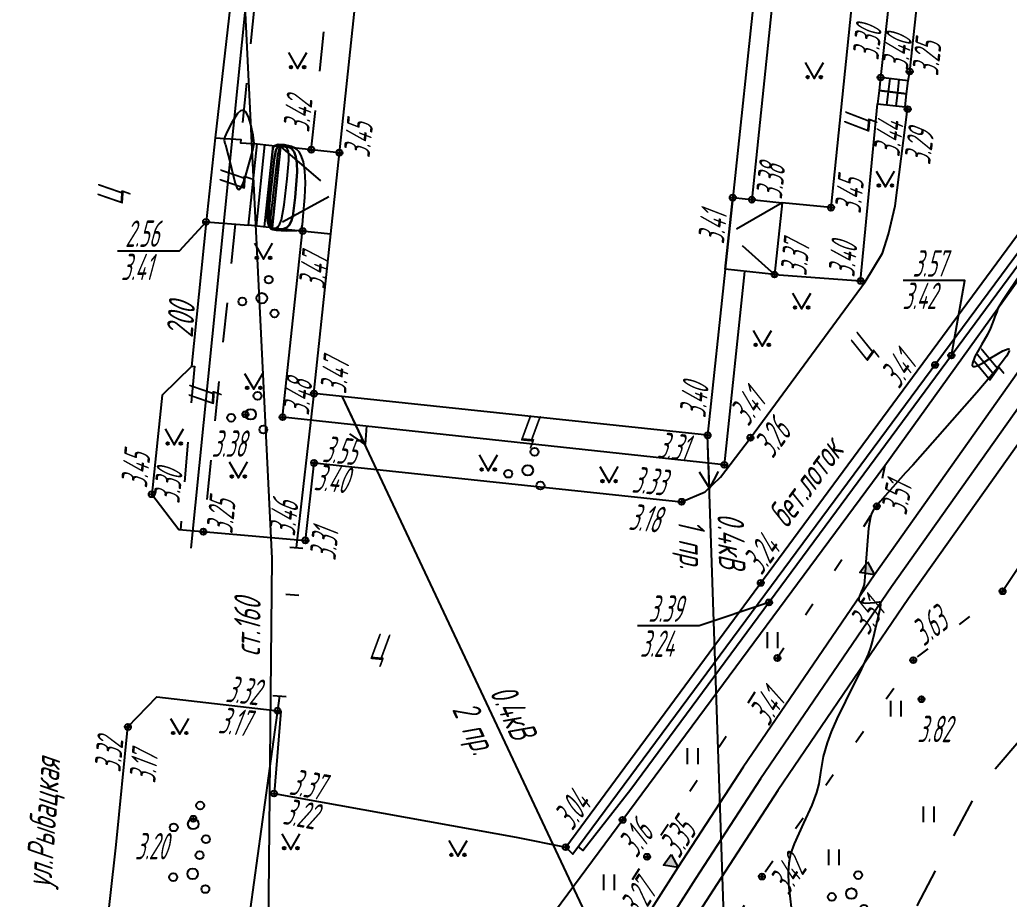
# Model space of a CAD drawing. Extents: x 1233805 to 1234355, y 654698 to 655114.
# Drawn here: x 1233953.33 to 1233990.83, y 654921.99 to 654955.34 of the extents above; entities that cross this region are included whole.
import ezdxf

# ---------------------------------------------------------------- set-up
doc = ezdxf.new("R2010")
doc.units = 0
for name, pattern in [('ИИDash_05_15', [2, 0.5, -1.5]), ('ИИDash_15_15', [3, 1.5, -1.5]), ('ИИDash_20_10', [3, 2, -1])]:
    doc.linetypes.add(name, pattern=pattern)
for name, color, linetype, lineweight in [('ИИ_ВОДОПРОВОДЫ', 80, 'Continuous', 25), ('ИИ_ГОРИЗОНТАЛИ_ОСН', 32, 'Continuous', 25), ('ИИ_ГОРИЗОНТАЛИ_УТОЛЩ', 32, 'Continuous', 30), ('ИИ_ДОРОГИ_АД', 7, 'Continuous', 25), ('ИИ_ДОРОГИ_ЖД', 7, 'Continuous', 25), ('ИИ_КАНАЛИЗАЦИЯ', 34, 'Continuous', 25), ('ИИ_ЛЭП_НН', 250, 'Continuous', 25), ('ИИ_ОГРАДЫ', 7, 'Continuous', 25), ('ИИ_ОТМЕТКИ', 7, 'Continuous', 25), ('ИИ_СООРУЖЕНИЕ', 7, 'Continuous', 25), ('ИИ_СТРОЕНИЕ', 7, 'Continuous', 25), ('ИИ_УГОДЬЯ', 7, 'Continuous', 25)]:
    doc.layers.add(name, color=color, linetype=linetype, lineweight=lineweight)
doc.styles.add('VNIPISIMPLEXCUR', font='simplex.shx', dxfattribs={"width": 0.8, "oblique": 15})
doc.styles.add('ГОСТ 2.304 КУРСИВ', font='cs_gost2304.shx', dxfattribs={"oblique": 15})
doc.linetypes.add('ИИ05155', pattern='A,0,[41,3dservice.shx,S=3,R=0,X=0,Y=0],-12', length=12)
doc.linetypes.add('ИИ054741_6', pattern='A,2,-0.5,[35,3dservice.shx,S=1,R=0,X=0,Y=0],-0.5,2', length=5)
doc.linetypes.add('ИИ251222', pattern='A,2,-2,3,-0.6,["В",VNIPISIMPLEXCUR,S=2,R=0,X=0,Y=-1],-2.8,3,-2,8,-2,8,-2,6', length=41.4)
doc.linetypes.add('ИИ251223', pattern='A,2,-2,3,-0.6,["К",VNIPISIMPLEXCUR,S=2,R=0,X=0,Y=-1],-3,3,-2,8,-2,8,-2,6', length=41.6)

# ---------------------------------------------------------------- blocks, each defined once
blk = doc.blocks.new('ИИ05401')
at = {"color": 0, "linetype": 'Continuous', "lineweight": 25}
for points in [[(-0.4, 1.2), (-0.4, 0)], [(0.4, 1.2), (0.4, 0)]]:
    blk.add_lwpolyline(points, dxfattribs=at)
blk = doc.blocks.new('ИИ05416')
at = {"linetype": 'Continuous', "lineweight": 25}
h = blk.add_hatch(color=0, dxfattribs=at)
edge = h.paths.add_edge_path()
edge.add_arc((-0.5, 0.1), 0.1, 0, 360)
h = blk.add_hatch(color=0, dxfattribs=at)
edge = h.paths.add_edge_path()
edge.add_arc((0.5, 0.1), 0.1, 0, 360)
at = {"color": 0, "linetype": 'Continuous', "lineweight": 25}
blk.add_lwpolyline([(-0.693, 1.2), (0, 0), (0.693, 1.2)], dxfattribs=at)
for centre in [(-0.5, 0.1), (0.5, 0.1)]:
    blk.add_circle(centre, 0.1, dxfattribs=at)
blk = doc.blocks.new('ИИ05394')
at = {"color": 0, "linetype": 'Continuous', "lineweight": 25}
for centre, radius in [((0.52, 1.407), 0.3), ((-1.479, -0.253), 0.3), ((0, 0), 0.4), ((0.958, -1.154), 0.3)]:
    blk.add_circle(centre, radius, dxfattribs=at)
blk = doc.blocks.new('ИИ05128(1)')
at = {"color": 0, "linetype": 'Continuous'}
blk.add_lwpolyline([(-0.75, -0.5), (0.75, -0.5), (0.75, 0.5), (-0.75, 0.5)], close=True, dxfattribs=at)
for points in [[(-0.25, -0.5), (-0.25, 0.5)], [(0.25, -0.5), (0.25, 0.5)]]:
    blk.add_lwpolyline(points, dxfattribs=at)
blk = doc.blocks.new('ИИ051144')
at = {"color": 0, "linetype": 'Continuous', "lineweight": 25, "flags": 128}
for points in [[(4, 0), (0, 0)], [(2.775, 0.707), (4, 0), (2.775, -0.707)]]:
    blk.add_lwpolyline(points, dxfattribs=at)
blk = doc.blocks.new('PICKET')
at = {"color": 0, "linetype": 'Continuous', "lineweight": 25}
for p, q in [((-0.23, 0), (0.23, 0)), ((0, 0.23), (0, -0.23))]:
    blk.add_line(p, q, dxfattribs=at)
blk.add_circle((0, 0), 0.23, dxfattribs=at)
at = {"color": 0, "linetype": 'Continuous', "style": 'VNIPISIMPLEXCUR', "oblique": 15, "width": 0.8}
blk.add_attdef('OTMETKA', (1.25, 0.3), '', height=2, dxfattribs=at)
at = {"color": 8, "linetype": 'Continuous', "style": 'VNIPISIMPLEXCUR', "oblique": 15, "width": 0.8, "flags": 1}
blk.add_attdef('NOMER', (1.25, -2.7), '', height=2, dxfattribs=at)
blk = doc.blocks.new('ИИ05025')
at = {"linetype": 'Continuous', "lineweight": 25}
blk.add_hatch(color=0, dxfattribs=at).paths.add_polyline_path([(0.5, 1), (0, 0), (-0.5, 1)])
at = {"color": 0, "linetype": 'Continuous', "lineweight": 25}
blk.add_lwpolyline([(0.5, 1), (0, 0), (-0.5, 1)], close=True, dxfattribs=at)
at = {"color": 0, "linetype": 'Continuous', "style": 'VNIPISIMPLEXCUR', "oblique": 15, "width": 0.8}
blk.add_attdef('HEIGHT', (1.2, 0), '', height=2, dxfattribs=at)

msp = doc.modelspace()

# ---------------------------------------------------------------- linework, layer by layer
at = {"layer": 'ИИ_ВОДОПРОВОДЫ', "linetype": 'ИИ251222', "flags": 128}
msp.add_lwpolyline([(1233967.944, 655082.797), (1233967.18, 655071.793), (1233964.522, 655012.19), (1233960.74, 654978.868), (1233962.888, 654934.908), (1233961.805, 654824.993), (1233961.762, 654810.371), (1233969.882, 654700.999)], dxfattribs=at)
at = {"layer": 'ИИ_ГОРИЗОНТАЛИ_ОСН', "flags": 128}
for points, elevation in [([(1233961.11, 654950.647), (1233961.126, 654950.591), (1233961.334, 654949.816), (1233961.386, 654949.589), (1233961.494, 654949.144), (1233961.576, 654948.941), (1233961.638, 654948.9), (1233961.705, 654948.946), (1233961.78, 654949.079), (1233961.867, 654949.306), (1233962.172, 654950.389), (1233962.222, 654950.653), (1233962.179, 654950.958), (1233962.09, 654951.372), (1233962.001, 654951.661), (1233961.905, 654951.843), (1233961.855, 654951.892), (1233961.804, 654951.914), (1233961.705, 654951.888), (1233961.59, 654951.782), (1233961.372, 654951.449), (1233961.198, 654951.107), (1233961.104, 654950.898), (1233961.081, 654950.776), (1233961.11, 654950.647)], 3.5), ([(1233963.045, 654947.363), (1233963.426, 654947.342), (1233963.84, 654947.346), (1233963.954, 654947.366), (1233964.009, 654947.429), (1233964.043, 654947.569), (1233964.078, 654947.894), (1233964.137, 654948.601), (1233964.157, 654949.159), (1233964.142, 654949.612), (1233964.09, 654949.955), (1233963.99, 654950.22), (1233963.92, 654950.327), (1233963.837, 654950.415), (1233963.741, 654950.486), (1233963.632, 654950.539), (1233963.365, 654950.599), (1233963.13, 654950.604), (1233962.982, 654950.561), (1233962.949, 654950.525), (1233962.928, 654950.453), (1233962.871, 654949.978), (1233962.871, 654949.977), (1233962.871, 654949.976), (1233962.805, 654949.34), (1233962.739, 654948.596), (1233962.708, 654947.955), (1233962.716, 654947.733), (1233962.742, 654947.576), (1233962.786, 654947.476), (1233962.852, 654947.412), (1233962.929, 654947.382), (1233963.045, 654947.363)], 3.5), ([(1233962.944, 654947.423), (1233963.04, 654947.431), (1233963.119, 654947.487), (1233963.188, 654947.596), (1233963.248, 654947.758), (1233963.358, 654948.325), (1233963.473, 654949.305), (1233963.532, 654950.001), (1233963.532, 654950.199), (1233963.513, 654950.34), (1233963.479, 654950.429), (1233963.428, 654950.495), (1233963.359, 654950.536), (1233963.269, 654950.556), (1233963.21, 654950.551), (1233963.172, 654950.504), (1233963.104, 654950.203), (1233962.924, 654948.662), (1233962.922, 654948.644), (1233962.92, 654948.628), (1233962.874, 654948.19), (1233962.842, 654947.851), (1233962.831, 654947.623), (1233962.842, 654947.495), (1233962.879, 654947.44), (1233962.944, 654947.423)], 4.5), ([(1233962.894, 654947.454), (1233962.952, 654947.964), (1233963.169, 654950), (1233963.17, 654950.011), (1233963.171, 654950.021), (1233963.225, 654950.532), (1233963.221, 654950.535), (1233963.165, 654950.024), (1233962.947, 654947.978), (1233962.909, 654947.615), (1233962.894, 654947.479), (1233962.892, 654947.457), (1233962.892, 654947.455), (1233962.893, 654947.454), (1233962.894, 654947.454)], 5)]:
    msp.add_lwpolyline(points, close=True, dxfattribs=dict(at, elevation=elevation))
at = {"layer": 'ИИ_ГОРИЗОНТАЛИ_ОСН', "elevation": 3.5, "flags": 128}
for points in [[(1233991.33, 654945.788), (1233990.583, 654944.684), (1233990.406, 654944.39), (1233990.405, 654944.387), (1233990.362, 654944.269), (1233990.296, 654944.092), (1233990.257, 654943.98), (1233990.131, 654943.642), (1233990.018, 654943.41), (1233989.788, 654943.012), (1233989.777, 654942.994), (1233989.538, 654942.57), (1233989.439, 654942.316), (1233989.437, 654942.239), (1233989.467, 654942.197), (1233989.529, 654942.19), (1233989.623, 654942.217), (1233989.823, 654942.319), (1233990.164, 654942.527), (1233990.589, 654942.78), (1233990.797, 654942.864), (1233990.842, 654942.851)], [(1233990.846, 654942.8), (1233990.728, 654942.581), (1233990.323, 654942.05), (1233989.612, 654941.203), (1233987.176, 654938.455), (1233986.906, 654938.154), (1233985.941, 654937.068), (1233985.676, 654936.732), (1233985.621, 654936.621), (1233985.579, 654936.488), (1233985.507, 654936.062), (1233985.39, 654934.612), (1233985.372, 654934.349), (1233985.332, 654933.92), (1233985.264, 654933.716), (1233985.242, 654933.672), (1233985.14, 654933.419), (1233985.139, 654933.337), (1233985.17, 654933.28), (1233985.249, 654933.24), (1233985.377, 654933.221), (1233985.759, 654933.249), (1233985.8, 654933.256), (1233985.902, 654933.268), (1233985.946, 654933.247), (1233985.959, 654933.181), (1233985.944, 654933.047), (1233985.665, 654931.854), (1233985.58, 654931.543), (1233985.491, 654931.29), (1233985.173, 654930.593), (1233984.959, 654930.168), (1233984.304, 654928.831), (1233984.089, 654928.338), (1233983.934, 654927.927), (1233983.788, 654927.405), (1233983.687, 654926.801), (1233983.618, 654926.367), (1233983.536, 654926.036), (1233983.357, 654925.562), (1233983.037, 654924.876), (1233982.678, 654924.091), (1233982.551, 654923.712), (1233982.478, 654923.353), (1233982.453, 654922.99), (1233982.473, 654922.569), (1233982.537, 654922.01), (1233982.612, 654921.344)]]:
    msp.add_lwpolyline(points, dxfattribs=at)
at = {"layer": 'ИИ_ГОРИЗОНТАЛИ_УТОЛЩ', "elevation": 4, "flags": 128}
msp.add_lwpolyline([(1233962.995, 654947.393), (1233963.174, 654947.387), (1233963.325, 654947.412), (1233963.449, 654947.467), (1233963.544, 654947.552), (1233963.622, 654947.69), (1233963.682, 654947.89), (1233963.775, 654948.6), (1233963.845, 654949.574), (1233963.837, 654949.903), (1233963.801, 654950.147), (1233963.734, 654950.325), (1233963.632, 654950.455), (1233963.495, 654950.538), (1233963.317, 654950.578), (1233963.206, 654950.58), (1233963.136, 654950.554), (1233963.084, 654950.492), (1233963.043, 654950.382), (1233962.979, 654950.035), (1233962.897, 654949.32), (1233962.896, 654949.311), (1233962.895, 654949.302), (1233962.839, 654948.765), (1233962.791, 654948.223), (1233962.77, 654947.789), (1233962.792, 654947.536), (1233962.821, 654947.469), (1233962.866, 654947.426), (1233962.995, 654947.393)], close=True, dxfattribs=at)
at = {"layer": 'ИИ_ДОРОГИ_АД', "linetype": 'ИИDash_15_15', "flags": 128}
for points in [[(1233963.979, 654979.609), (1233963.032, 654970.847), (1233963.755, 654969.376), (1233962.306, 654956.696), (1233961.708, 654950.793)], [(1233964.381, 654950.412), (1233967.405, 654978.554), (1233984.019, 654976.799), (1233983.853, 654975.208)], [(1233961.496, 654947.589), (1233960.295, 654935.928)], [(1233959.843, 654942.19), (1233959.953, 654942.198), (1233959.419, 654936)], [(1233987.213, 654916.139), (1233987.843, 654917.653), (1233986.851, 654920.797), (1233989.717, 654926.251), (1233993.304, 654930.438), (1233992.92, 654931.75), (1233990.583, 654933.67), (1233993.679, 654938.34)]]:
    msp.add_lwpolyline(points, dxfattribs=at)
at = {"layer": 'ИИ_ДОРОГИ_АД', "flags": 128}
for points in [[(1233987.002, 654953.027), (1233987.062, 654953.378), (1233987.542, 654957.842), (1233986.481, 654957.949), (1233988.207, 654974.739), (1233984.782, 654975.11)], [(1233983.572, 654972.501), (1233981.08, 654948.518)], [(1233984.495, 654972.403), (1233986.596, 654972.193), (1233985.365, 654960.789), (1233984.079, 654948.215), (1233982.227, 654948.396)], [(1233961.885, 654960.946), (1233960.744, 654950.858), (1233960.396, 654947.677), (1233959.843, 654942.19), (1233958.726, 654941.104), (1233958.336, 654937.349), (1233959.363, 654936.005), (1233960.402, 654935.919), (1233964.16, 654935.6), (1233964.49, 654938.533), (1233978.416, 654937.065), (1233979.317, 654937.434), (1233979.888, 654937.997), (1233981.026, 654939.492), (1233985.371, 654945.404), (1233986.028, 654946.495), (1233986.263, 654947.212), (1233986.511, 654948.288), (1233986.985, 654951.95), (1233986.885, 654952.034)], [(1233986.481, 654957.949), (1233985.959, 654953.149)], [(1233974.503, 654923.976), (1233974.675, 654923.839), (1233976.498, 654926.161), (1233995.626, 654952.066), (1233998.962, 654956.613), (1233998.822, 654956.878)], [(1233981.939, 654945.679), (1233985.201, 654945.436), (1233985.842, 654952.156)], [(1233960.744, 654950.858), (1233961.708, 654950.793), (1233961.698, 654950.676), (1233962.333, 654950.629)], [(1233960.396, 654947.677), (1233962.006, 654947.548)], [(1233980.798, 654945.799), (1233980.036, 654938.463), (1233963.292, 654940.271), (1233964.05, 654947.331)], [(1233956.3, 654917.947), (1233956.988, 654924.056), (1233957.432, 654928.526), (1233958.525, 654929.664), (1233963.23, 654929.126), (1233962.97, 654926.001), (1233972.15, 654924.348), (1233974.026, 654923.965)]]:
    msp.add_lwpolyline(points, dxfattribs=at)
at = {"layer": 'ИИ_ДОРОГИ_ЖД', "linetype": 'ИИ05155', "flags": 128}
msp.add_lwpolyline([(1234056.942, 655090.19), (1234056.854, 655089.205), (1234056.406, 655084.105), (1234055.956, 655079.572), (1234055.646, 655076.911), (1234055.304, 655074.333), (1234054.619, 655069.165), (1234053.863, 655064.2), (1234053.353, 655061.306), (1234052.529, 655056.897), (1234051.379, 655051.371), (1234050.325, 655046.877), (1234049.422, 655043.305), (1234048.454, 655039.697), (1234047.58, 655036.731), (1234046.039, 655031.861), (1234044.796, 655028.233), (1234043.622, 655025.049), (1234042.179, 655021.319), (1234039.198, 655014.351), (1234037.586, 655010.854), (1234035.853, 655007.29), (1234032.571, 655001.061), (1234029.694, 654995.996), (1234027.122, 654991.839), (1234025.105, 654988.674), (1234022.618, 654984.96), (1234017.595, 654977.758), (1234013.646, 654972.177), (1234008.65, 654965.136), (1234002.28, 654956.181), (1233998.731, 654951.199), (1233994.13, 654944.785), (1233986.376, 654933.838), (1233981.412, 654926.555), (1233978.949, 654922.759), (1233977.301, 654920.189), (1233975.515, 654917.285), (1233974.523, 654915.607), (1233972.599, 654912.296), (1233970.752, 654908.871), (1233969.264, 654906.111), (1233967.73, 654903.067), (1233965.856, 654899.173), (1233963.956, 654895.031), (1233962.058, 654890.564), (1233960.863, 654887.626), (1233960.088, 654885.632), (1233958.345, 654881.005), (1233956.808, 654876.534), (1233955.05, 654871.038), (1233952.603, 654862.181), (1233951.265, 654856.525), (1233950.235, 654851.466), (1233949.674, 654848.496), (1233949.074, 654844.738), (1233947.854, 654835.927), (1233947.007, 654828.506), (1233946.739, 654826.086), (1233946.179, 654820.687), (1233945.641, 654815.488), (1233945.346, 654812.686), (1233945.028, 654809.268), (1233944.413, 654802.921), (1233943.534, 654793.639), (1233940.158, 654750.714), (1233939.536, 654741.634), (1233937.407, 654709.458), (1233936.859, 654700.443)], dxfattribs=at)
at = {"layer": 'ИИ_ДОРОГИ_ЖД'}
for points in [[(1233993.482, 654945.247), (1233985.724, 654934.292), (1233980.75, 654926.995), (1233978.281, 654923.19), (1233976.627, 654920.611), (1233974.834, 654917.695), (1233973.837, 654916.009), (1233971.906, 654912.684), (1233970.052, 654909.249), (1233968.559, 654906.478), (1233967.017, 654903.418), (1233965.137, 654899.511), (1233963.228, 654895.352), (1233961.324, 654890.869), (1233960.125, 654887.92), (1233959.346, 654885.916)], [(1233994.769, 654944.33), (1233987.021, 654933.39), (1233982.065, 654926.12), (1233979.608, 654922.334), (1233977.965, 654919.771), (1233976.187, 654916.879), (1233975.2, 654915.21), (1233973.284, 654911.912), (1233971.443, 654908.499), (1233969.96, 654905.748), (1233968.435, 654902.72), (1233966.567, 654898.839), (1233964.674, 654894.713), (1233962.783, 654890.263), (1233961.593, 654887.336)]]:
    msp.add_lwpolyline(points, dxfattribs=at)
at = {"layer": 'ИИ_КАНАЛИЗАЦИЯ', "linetype": 'ИИ251223', "flags": 128}
msp.add_lwpolyline([(1233959.831, 654935.307), (1233963.849, 654975.195), (1233964.502, 654990.159), (1233959.462, 654992.879), (1233960.552, 655002.541), (1233963.498, 655046.82), (1233964.614, 655061.611), (1233965.913, 655082.867)], dxfattribs=at)
at = {"layer": 'ИИ_ЛЭП_НН', "flags": 128}
for points in [[(1233980.42, 654909.456), (1233965.57, 654941.047)], [(1233980.42, 654909.456), (1233979.402, 654939.582)]]:
    msp.add_lwpolyline(points, dxfattribs=at)
at = {"layer": 'ИИ_ОГРАДЫ', "linetype": 'ИИ054741_6'}
for points in [[(1233963.179, 654929.7), (1233961.227, 654915.542), (1233968.211, 654914.227), (1233986.119, 654938.432), (1234000.548, 654958.523), (1234003.347, 654977.507), (1233968.766, 654981.234), (1233968.318, 654977.366)], [(1233964.483, 654941.162), (1233963.813, 654935.323)]]:
    msp.add_lwpolyline(points, dxfattribs=at)
at = {"layer": 'ИИ_ОГРАДЫ', "flags": 128}
for points in [[(1233963.563, 654935.341), (1233964.062, 654935.305)], [(1233963.416, 654933.558), (1233963.915, 654933.522)], [(1233962.93, 654929.718), (1233963.428, 654929.681)]]:
    msp.add_lwpolyline(points, dxfattribs=at)
at = {"layer": 'ИИ_ОТМЕТКИ'}
for points, elevation in [([(1233960.396, 654947.679), (1233959.38, 654946.565), (1233957.04, 654946.565)], 3.408), ([(1233988.642, 654942.608), (1233989.157, 654945.457), (1233986.818, 654945.457)], 3.424), ([(1233981.729, 654933.248), (1233979.079, 654932.357), (1233976.74, 654932.357)], 3.237)]:
    msp.add_lwpolyline(points, dxfattribs=dict(at, elevation=elevation))
at = {"layer": 'ИИ_СООРУЖЕНИЕ', "flags": 128}
msp.add_lwpolyline([(1233974.026, 654923.965), (1233994.31, 654951.463), (1233994.649, 654951.202), (1233974.298, 654923.699)], close=True, dxfattribs=at)
at = {"layer": 'ИИ_СТРОЕНИЕ'}
for points in [[(1233964.483, 654941.162), (1233965.124, 654947.217), (1233965.45, 654950.298), (1233968.318, 654977.366), (1233983.237, 654975.786), (1233983.183, 654975.279), (1233982.896, 654972.572), (1233980.356, 654948.594), (1233980.069, 654945.877), (1233979.402, 654939.582)], [(1233963.22, 654950.535), (1233962.893, 654947.454), (1233962.006, 654947.548), (1233962.333, 654950.629)], [(1233963.22, 654950.535), (1233962.893, 654947.454), (1233965.124, 654947.217), (1233965.45, 654950.298)], [(1233982.227, 654948.396), (1233981.939, 654945.679), (1233980.069, 654945.877), (1233980.356, 654948.594)]]:
    msp.add_lwpolyline(points, close=True, dxfattribs=at)
at = {"layer": 'ИИ_СТРОЕНИЕ', "flags": 128}
for points in [[(1233962.3, 654947.517), (1233962.626, 654950.598)], [(1233962.923, 654950.566), (1233962.597, 654947.485)]]:
    msp.add_lwpolyline(points, dxfattribs=at)
at = {"layer": 'ИИ_СТРОЕНИЕ', "linetype": 'ИИDash_20_10', "flags": 128}
for points in [[(1233963.22, 654950.535), (1233965.287, 654948.758), (1233962.893, 654947.454)], [(1233982.227, 654948.396), (1233980.213, 654947.236), (1233981.939, 654945.679)]]:
    msp.add_lwpolyline(points, dxfattribs=at)
at = {"layer": 'ИИ_УГОДЬЯ', "linetype": 'ИИDash_05_15', "flags": 128}
for points in [[(1233986.119, 654938.432), (1233985.817, 654936.89), (1233970.795, 654913.965), (1233969.093, 654911.347)], [(1233949.599, 654829.448), (1233950.476, 654837.905), (1233951.87, 654849.177), (1233953.36, 654857.671), (1233954.392, 654860.788), (1233955.552, 654865.094), (1233956.694, 654869.607), (1233958.666, 654875.374), (1233961.78, 654884.222), (1233964.138, 654890.145), (1233968.556, 654899.629), (1233972.035, 654906.497), (1233976.277, 654914.391), (1233981.463, 654922.849), (1233987.197, 654931.057), (1233990.583, 654933.67)]]:
    msp.add_lwpolyline(points, dxfattribs=at)

# ---------------------------------------------------------------- block references
at = {"layer": 'ИИ_ДОРОГИ_ЖД'}
ref = msp.add_blockref('ИИ05025', (1233985.724, 654934.292, 3.51), dxfattribs=dict(at, xscale=0.4999999999999996, yscale=0.4999999999999996, zscale=0.4999999999999996, rotation=53.9212904396066))
ref.add_attrib('OTMETKA', '3.51', (1233985.494, 654931.969, 3.51), dxfattribs={"layer": '0', "linetype": 'Continuous', "height": 1, "rotation": 54.6926, "style": 'ГОСТ 2.304 КУРСИВ', "oblique": 15, "width": 0.65})
ref = msp.add_blockref('ИИ05025', (1233978.282, 654923.19, 3.346), dxfattribs=dict(at, xscale=0.4999999999999996, yscale=0.4999999999999996, zscale=0.4999999999999996, rotation=53.9212904396066))
ref.add_attrib('OTMETKA', '3.35', (1233978.327, 654923.505, 3.346), dxfattribs={"layer": '0', "linetype": 'Continuous', "height": 1, "rotation": 57.0235, "style": 'ГОСТ 2.304 КУРСИВ', "oblique": 15, "width": 0.65})
at = {"layer": 'ИИ_ЛЭП_НН', "xscale": 0.4999999999999997, "yscale": 0.4999999999999997, "zscale": 0.4999999999999997}
for p, rotation in [((1233965.57, 654941.047), 295.1768019763627), ((1233979.402, 654939.582), 271.9355503906151)]:
    msp.add_blockref('ИИ051144', p, dxfattribs=dict(at, rotation=rotation))
at = {"layer": 'ИИ_ОТМЕТКИ'}
ref = msp.add_blockref('PICKET', (1233985.959, 654953.149, 3.298), dxfattribs=dict(at, xscale=0.5, yscale=0.5, zscale=0.5))
ref.add_attrib('OTMETKA', '3.30', (1233985.878, 654953.787, 3.298), dxfattribs={"layer": '0', "color": 0, "linetype": 'Continuous', "height": 1, "rotation": 83.7862, "style": 'ГОСТ 2.304 КУРСИВ', "oblique": 15, "width": 0.65})
ref = msp.add_blockref('PICKET', (1233987.062, 654953.378, 3.254), dxfattribs=dict(at, xscale=0.5, yscale=0.5, zscale=0.5))
ref.add_attrib('OTMETKA', '3.25', (1233988.138, 654953.188, 3.254), dxfattribs={"layer": '0', "color": 0, "linetype": 'Continuous', "height": 1, "rotation": 83.8635, "style": 'ГОСТ 2.304 КУРСИВ', "oblique": 15, "width": 0.65})
ref = msp.add_blockref('PICKET', (1233964.381, 654950.412, 3.422), dxfattribs=dict(at, xscale=0.5, yscale=0.5, zscale=0.5))
ref.add_attrib('OTMETKA', '3.42', (1233964.299, 654951.049, 3.422), dxfattribs={"layer": '0', "color": 0, "linetype": 'Continuous', "height": 1, "rotation": 83.8672, "style": 'ГОСТ 2.304 КУРСИВ', "oblique": 15, "width": 0.65})
ref = msp.add_blockref('PICKET', (1233986.985, 654951.95, 3.293), dxfattribs=dict(at, xscale=0.5, yscale=0.5, zscale=0.5))
ref.add_attrib('OTMETKA', '3.29', (1233987.835, 654949.82, 3.293), dxfattribs={"layer": '0', "color": 0, "linetype": 'Continuous', "height": 1, "rotation": 82.6184, "style": 'ГОСТ 2.304 КУРСИВ', "oblique": 15, "width": 0.65})
ref = msp.add_blockref('PICKET', (1233965.45, 654950.298, 3.449), dxfattribs=dict(at, xscale=0.5, yscale=0.5, zscale=0.5))
ref.add_attrib('OTMETKA', '3.45', (1233966.59, 654950.087, 3.449), dxfattribs={"layer": '0', "color": 0, "linetype": 'Continuous', "height": 1, "rotation": 83.9532, "style": 'ГОСТ 2.304 КУРСИВ', "oblique": 15, "width": 0.65})
ref = msp.add_blockref('PICKET', (1233981.08, 654948.518, 3.379), dxfattribs=dict(at, xscale=0.5, yscale=0.5, zscale=0.5))
ref.add_attrib('OTMETKA', '3.38', (1233982.218, 654948.51, 3.379), dxfattribs={"layer": '0', "color": 0, "linetype": 'Continuous', "height": 1, "rotation": 84.0686, "style": 'ГОСТ 2.304 КУРСИВ', "oblique": 15, "width": 0.65})
ref = msp.add_blockref('PICKET', (1233984.079, 654948.215, 3.448), dxfattribs=dict(at, xscale=0.5, yscale=0.5, zscale=0.5))
ref.add_attrib('OTMETKA', '3.45', (1233985.205, 654947.971, 3.448), dxfattribs={"layer": '0', "color": 0, "linetype": 'Continuous', "height": 1, "rotation": 84.1606, "style": 'ГОСТ 2.304 КУРСИВ', "oblique": 15, "width": 0.65})
ref = msp.add_blockref('PICKET', (1233980.356, 654948.594, 3.405), dxfattribs=dict(at, xscale=0.5, yscale=0.5, zscale=0.5))
ref.add_attrib('OTMETKA', '3.41', (1233980.022, 654946.816, 3.405), dxfattribs={"layer": '0', "color": 0, "linetype": 'Continuous', "height": 1, "rotation": 83.9532, "style": 'ГОСТ 2.304 КУРСИВ', "oblique": 15, "width": 0.65})
ref = msp.add_blockref('PICKET', (1233960.396, 654947.677, 3.408), dxfattribs=dict(at, xscale=0.5, yscale=0.5, zscale=0.5))
ref.add_attrib('OTMETKA', '3.41', (1233957.165, 654945.463, 3.408), dxfattribs={"layer": '0', "color": 0, "linetype": 'Continuous', "height": 1, "style": 'ГОСТ 2.304 КУРСИВ', "oblique": 15, "width": 0.65})
ref = msp.add_blockref('PICKET', (1233964.05, 654947.331, 3.473), dxfattribs=dict(at, xscale=0.5, yscale=0.5, zscale=0.5))
ref.add_attrib('OTMETKA', '3.47', (1233964.887, 654945.101, 3.473), dxfattribs={"layer": '0', "color": 0, "linetype": 'Continuous', "height": 1, "rotation": 83.8672, "style": 'ГОСТ 2.304 КУРСИВ', "oblique": 15, "width": 0.65})
ref = msp.add_blockref('PICKET', (1233981.939, 654945.679, 3.373), dxfattribs=dict(at, xscale=0.5, yscale=0.5, zscale=0.5))
ref.add_attrib('OTMETKA', '3.37', (1233983.147, 654945.611, 3.373), dxfattribs={"layer": '0', "color": 0, "linetype": 'Continuous', "height": 1, "rotation": 83.9532, "style": 'ГОСТ 2.304 КУРСИВ', "oblique": 15, "width": 0.65})
ref = msp.add_blockref('PICKET', (1233985.201, 654945.436, 3.4), dxfattribs=dict(at, xscale=0.5, yscale=0.5, zscale=0.5))
ref.add_attrib('OTMETKA', '3.40', (1233984.966, 654945.56, 3.4), dxfattribs={"layer": '0', "color": 0, "linetype": 'Continuous', "height": 1, "rotation": 84.5497, "style": 'ГОСТ 2.304 КУРСИВ', "oblique": 15, "width": 0.65})
ref = msp.add_blockref('PICKET', (1233988.642, 654942.608, 3.424), dxfattribs=dict(at, xscale=0.5, yscale=0.5, zscale=0.5))
ref.add_attrib('OTMETKA', '3.42', (1233986.787, 654944.369, 3.424), dxfattribs={"layer": '0', "color": 0, "linetype": 'Continuous', "height": 1, "style": 'ГОСТ 2.304 КУРСИВ', "oblique": 15, "width": 0.65})
ref = msp.add_blockref('PICKET', (1233964.483, 654941.162, 3.472), dxfattribs=dict(at, xscale=0.5, yscale=0.5, zscale=0.5))
ref.add_attrib('OTMETKA', '3.47', (1233965.701, 654941.13, 3.472), dxfattribs={"layer": '0', "color": 0, "linetype": 'Continuous', "height": 1, "rotation": 83.9532, "style": 'ГОСТ 2.304 КУРСИВ', "oblique": 15, "width": 0.65})
ref = msp.add_blockref('PICKET', (1233988.025, 654942.25, 3.411), dxfattribs=dict(at, xscale=0.5, yscale=0.5, zscale=0.5))
ref.add_attrib('OTMETKA', '3.41', (1233986.656, 654941.309, 3.411), dxfattribs={"layer": '0', "color": 0, "linetype": 'Continuous', "height": 1, "rotation": 53.5852, "style": 'ГОСТ 2.304 КУРСИВ', "oblique": 15, "width": 0.65})
ref = msp.add_blockref('PICKET', (1233963.292, 654940.271, 3.484), dxfattribs=dict(at, xscale=0.5, yscale=0.5, zscale=0.5))
ref.add_attrib('OTMETKA', '3.48', (1233964.289, 654940.317, 3.484), dxfattribs={"layer": '0', "color": 0, "linetype": 'Continuous', "height": 1, "rotation": 83.8672, "style": 'ГОСТ 2.304 КУРСИВ', "oblique": 15, "width": 0.65})
ref = msp.add_blockref('PICKET', (1233979.402, 654939.582, 3.395), dxfattribs=dict(at, xscale=0.5, yscale=0.5, zscale=0.5))
ref.add_attrib('OTMETKA', '3.40', (1233979.319, 654940.219, 3.395), dxfattribs={"layer": '0', "color": 0, "linetype": 'Continuous', "height": 1, "rotation": 83.9532, "style": 'ГОСТ 2.304 КУРСИВ', "oblique": 15, "width": 0.65})
ref = msp.add_blockref('PICKET', (1233961.886, 654940.376, 3.378), dxfattribs=dict(at, xscale=0.5, yscale=0.5, zscale=0.5))
ref.add_attrib('OTMETKA', '3.38', (1233960.602, 654938.766, 3.378), dxfattribs={"layer": '0', "color": 0, "linetype": 'Continuous', "height": 1, "style": 'ГОСТ 2.304 КУРСИВ', "oblique": 15, "width": 0.65})
ref = msp.add_blockref('PICKET', (1233981.026, 654939.492, 3.263), dxfattribs=dict(at, xscale=0.5, yscale=0.5, zscale=0.5))
ref.add_attrib('OTMETKA', '3.26', (1233981.871, 654938.671, 3.263), dxfattribs={"layer": '0', "color": 0, "linetype": 'Continuous', "height": 1, "rotation": 53.6902, "style": 'ГОСТ 2.304 КУРСИВ', "oblique": 15, "width": 0.65})
ref = msp.add_blockref('PICKET', (1233980.036, 654938.463, 3.308), dxfattribs=dict(at, xscale=0.5, yscale=0.5, zscale=0.5))
ref.add_attrib('OTMETKA', '3.31', (1233977.46, 654938.725, 3.308), dxfattribs={"layer": '0', "color": 0, "linetype": 'Continuous', "height": 1, "rotation": 353.838, "style": 'ГОСТ 2.304 КУРСИВ', "oblique": 15, "width": 0.65})
ref = msp.add_blockref('PICKET', (1233964.49, 654938.533, 3.399), dxfattribs=dict(at, xscale=0.5, yscale=0.5, zscale=0.5))
ref.add_attrib('OTMETKA', '3.40', (1233964.46, 654937.51, 3.399), dxfattribs={"layer": '0', "color": 0, "linetype": 'Continuous', "height": 1, "rotation": 353.981, "style": 'ГОСТ 2.304 КУРСИВ', "oblique": 15, "width": 0.65})
ref = msp.add_blockref('PICKET', (1233958.336, 654937.349, 3.295), dxfattribs=dict(at, xscale=0.5, yscale=0.5, zscale=0.5))
ref.add_attrib('OTMETKA', '3.30', (1233959.382, 654936.974, 3.295), dxfattribs={"layer": '0', "color": 0, "linetype": 'Continuous', "height": 1, "rotation": 84.0763, "style": 'ГОСТ 2.304 КУРСИВ', "oblique": 15, "width": 0.65})
ref = msp.add_blockref('PICKET', (1233985.817, 654936.89, 3.508), dxfattribs=dict(at, xscale=0.5, yscale=0.5, zscale=0.5))
ref.add_attrib('OTMETKA', '3.51', (1233986.937, 654936.522, 3.508), dxfattribs={"layer": '0', "color": 0, "linetype": 'Continuous', "height": 1, "rotation": 78.9328, "style": 'ГОСТ 2.304 КУРСИВ', "oblique": 15, "width": 0.65})
ref = msp.add_blockref('PICKET', (1233960.295, 654935.928, 3.252), dxfattribs=dict(at, xscale=0.5, yscale=0.5, zscale=0.5))
ref.add_attrib('OTMETKA', '3.25', (1233961.39, 654935.827, 3.252), dxfattribs={"layer": '0', "color": 0, "linetype": 'Continuous', "height": 1, "rotation": 84.1152, "style": 'ГОСТ 2.304 КУРСИВ', "oblique": 15, "width": 0.65})
ref = msp.add_blockref('PICKET', (1233978.416, 654937.065, 3.181), dxfattribs=dict(at, xscale=0.5, yscale=0.5, zscale=0.5))
ref.add_attrib('OTMETKA', '3.18', (1233976.385, 654936.006, 3.181), dxfattribs={"layer": '0', "color": 0, "linetype": 'Continuous', "height": 1, "rotation": 353.981, "style": 'ГОСТ 2.304 КУРСИВ', "oblique": 15, "width": 0.65})
ref = msp.add_blockref('PICKET', (1233964.16, 654935.6, 3.31), dxfattribs=dict(at, xscale=0.5, yscale=0.5, zscale=0.5))
ref.add_attrib('OTMETKA', '3.31', (1233965.297, 654934.813, 3.31), dxfattribs={"layer": '0', "color": 0, "linetype": 'Continuous', "height": 1, "rotation": 83.5809, "style": 'ГОСТ 2.304 КУРСИВ', "oblique": 15, "width": 0.65})
ref = msp.add_blockref('PICKET', (1233981.417, 654933.984, 3.235), dxfattribs=dict(at, xscale=0.5, yscale=0.5, zscale=0.5))
ref.add_attrib('OTMETKA', '3.24', (1233981.448, 654934.247, 3.235), dxfattribs={"layer": '0', "color": 0, "linetype": 'Continuous', "height": 1, "rotation": 53.5852, "style": 'ГОСТ 2.304 КУРСИВ', "oblique": 15, "width": 0.65})
ref = msp.add_blockref('PICKET', (1233990.583, 654933.67, 3.808), dxfattribs=dict(at, xscale=0.5, yscale=0.5, zscale=0.5))
ref.add_attrib('OTMETKA', '3.81', (1233991.885, 654933.195, 3.808), dxfattribs={"layer": '0', "color": 0, "linetype": 'Continuous', "height": 1, "rotation": 56.4583, "style": 'ГОСТ 2.304 КУРСИВ', "oblique": 15, "width": 0.65})
ref = msp.add_blockref('PICKET', (1233981.729, 654933.246, 3.237), dxfattribs=dict(at, xscale=0.5, yscale=0.5, zscale=0.5))
ref.add_attrib('OTMETKA', '3.24', (1233976.837, 654931.182, 3.237), dxfattribs={"layer": '0', "color": 0, "linetype": 'Continuous', "height": 1, "style": 'ГОСТ 2.304 КУРСИВ', "oblique": 15, "width": 0.65})
ref = msp.add_blockref('PICKET', (1233987.197, 654931.057, 3.625), dxfattribs=dict(at, xscale=0.5, yscale=0.5, zscale=0.5))
ref.add_attrib('OTMETKA', '3.63', (1233987.6, 654931.558, 3.625), dxfattribs={"layer": '0', "color": 0, "linetype": 'Continuous', "height": 1, "rotation": 37.6587, "style": 'ГОСТ 2.304 КУРСИВ', "oblique": 15, "width": 0.65})
ref = msp.add_blockref('PICKET', (1233982.048, 654931.138, 3.407), dxfattribs=dict(at, xscale=0.5, yscale=0.5, zscale=0.5))
ref.add_attrib('OTMETKA', '3.41', (1233981.719, 654928.517, 3.407), dxfattribs={"layer": '0', "color": 0, "linetype": 'Continuous', "height": 1, "rotation": 56.7636, "style": 'ГОСТ 2.304 КУРСИВ', "oblique": 15, "width": 0.65})
ref = msp.add_blockref('PICKET', (1233987.51, 654929.573, 3.819), dxfattribs=dict(at, xscale=0.5, yscale=0.5, zscale=0.5))
ref.add_attrib('OTMETKA', '3.82', (1233987.349, 654927.946, 3.819), dxfattribs={"layer": '0', "color": 0, "linetype": 'Continuous', "height": 1, "style": 'ГОСТ 2.304 КУРСИВ', "oblique": 15, "width": 0.65})
ref = msp.add_blockref('PICKET', (1233963.102, 654929.141, 3.171), dxfattribs=dict(at, xscale=0.5, yscale=0.5, zscale=0.5))
ref.add_attrib('OTMETKA', '3.17', (1233960.83, 654928.294, 3.171), dxfattribs={"layer": '0', "color": 0, "linetype": 'Continuous', "height": 1, "rotation": 353.4804, "style": 'ГОСТ 2.304 КУРСИВ', "oblique": 15, "width": 0.65})
ref = msp.add_blockref('PICKET', (1233957.432, 654928.526, 3.166), dxfattribs=dict(at, xscale=0.5, yscale=0.5, zscale=0.5))
ref.add_attrib('OTMETKA', '3.17', (1233958.467, 654926.371, 3.166), dxfattribs={"layer": '0', "color": 0, "linetype": 'Continuous', "height": 1, "rotation": 84.3169, "style": 'ГОСТ 2.304 КУРСИВ', "oblique": 15, "width": 0.65})
ref = msp.add_blockref('PICKET', (1233974.026, 654923.965, 3.035), dxfattribs=dict(at, xscale=0.5, yscale=0.5, zscale=0.5))
ref.add_attrib('OTMETKA', '3.04', (1233974.276, 654924.557, 3.035), dxfattribs={"layer": '0', "color": 0, "linetype": 'Continuous', "height": 1, "rotation": 53.5852, "style": 'ГОСТ 2.304 КУРСИВ', "oblique": 15, "width": 0.65})
ref = msp.add_blockref('PICKET', (1233962.97, 654926.001, 3.215), dxfattribs=dict(at, xscale=0.5, yscale=0.5, zscale=0.5))
ref.add_attrib('OTMETKA', '3.22', (1233963.267, 654924.848, 3.215), dxfattribs={"layer": '0', "color": 0, "linetype": 'Continuous', "height": 1, "rotation": 349.7936, "style": 'ГОСТ 2.304 КУРСИВ', "oblique": 15, "width": 0.65})
ref = msp.add_blockref('PICKET', (1233959.909, 654925.043, 3.2), dxfattribs=dict(at, xscale=0.5, yscale=0.5, zscale=0.5))
ref.add_attrib('OTMETKA', '3.20', (1233957.695, 654923.502, 3.2), dxfattribs={"layer": '0', "color": 0, "linetype": 'Continuous', "height": 1, "style": 'ГОСТ 2.304 КУРСИВ', "oblique": 15, "width": 0.65})
ref = msp.add_blockref('PICKET', (1233976.18, 654924.999, 3.157), dxfattribs=dict(at, xscale=0.5, yscale=0.5, zscale=0.5))
ref.add_attrib('OTMETKA', '3.16', (1233976.711, 654923.526, 3.157), dxfattribs={"layer": '0', "color": 0, "linetype": 'Continuous', "height": 1, "rotation": 53.5041, "style": 'ГОСТ 2.304 КУРСИВ', "oblique": 15, "width": 0.65})
ref = msp.add_blockref('PICKET', (1233977.109, 654923.601, 3.274), dxfattribs=dict(at, xscale=0.5, yscale=0.5, zscale=0.5))
ref.add_attrib('OTMETKA', '3.27', (1233976.828, 654921.215, 3.274), dxfattribs={"layer": '0', "color": 0, "linetype": 'Continuous', "height": 1, "rotation": 56.7636, "style": 'ГОСТ 2.304 КУРСИВ', "oblique": 15, "width": 0.65})
ref = msp.add_blockref('PICKET', (1233981.463, 654922.849, 3.415), dxfattribs=dict(at, xscale=0.5, yscale=0.5, zscale=0.5))
ref.add_attrib('OTMETKA', '3.42', (1233982.463, 654922.106, 3.415), dxfattribs={"layer": '0', "color": 0, "linetype": 'Continuous', "height": 1, "rotation": 55.0631, "style": 'ГОСТ 2.304 КУРСИВ', "oblique": 15, "width": 0.65})
at = {"layer": 'ИИ_СООРУЖЕНИЕ', "color": 7, "xscale": 0.7, "yscale": 0.4999999999999993, "zscale": 0.4999999999999993, "rotation": 173.3030046416727}
for p in [(1233986.451, 654952.84, 3.091), (1233986.393, 654952.343, 3.091)]:
    msp.add_blockref('ИИ05128(1)', p, dxfattribs=at)
at = {"layer": 'ИИ_УГОДЬЯ', "xscale": 0.5, "yscale": 0.5, "zscale": 0.5}
for name, p in [('ИИ05416', (1233963.864, 654953.493)), ('ИИ05416', (1233983.444, 654953.117)), ('ИИ05416', (1233986.141, 654949.001)), ('ИИ05416', (1233962.571, 654946.265)), ('ИИ05394', (1233962.508, 654944.781, -11.67)), ('ИИ05416', (1233982.964, 654944.377)), ('ИИ05416', (1233981.476, 654942.961)), ('ИИ05416', (1233962.203, 654941.33)), ('ИИ05394', (1233962.086, 654940.376, -11.67)), ('ИИ05416', (1233959.186, 654939.222)), ('ИИ05394', (1233972.586, 654938.253, -11.67)), ('ИИ05416', (1233961.617, 654937.976)), ('ИИ05416', (1233971.088, 654938.236)), ('ИИ05416', (1233975.667, 654937.796)), ('ИИ05401', (1233981.856, 654931.514)), ('ИИ05401', (1233986.53, 654928.917)), ('ИИ05416', (1233959.396, 654928.245)), ('ИИ05401', (1233978.829, 654927.118)), ('ИИ05394', (1233959.909, 654924.843, -11.67)), ('ИИ05401', (1233987.773, 654924.91)), ('ИИ05416', (1233963.607, 654923.876)), ('ИИ05416', (1233969.939, 654923.62)), ('ИИ05394', (1233959.888, 654922.955, -11.67)), ('ИИ05401', (1233984.182, 654923.281)), ('ИИ05401', (1233975.656, 654922.331)), ('ИИ05394', (1233984.851, 654922.205))]:
    msp.add_blockref(name, p, dxfattribs=at)

# ---------------------------------------------------------------- texts
at = {"layer": 'ИИ_ВОДОПРОВОДЫ', "color": 7, "style": 'ГОСТ 2.304 КУРСИВ', "oblique": 15, "width": 0.8}
msp.add_text('ст.160', height=1, rotation=89.4357, dxfattribs=at).set_placement((1233962.444, 654931.196, -11.67))
at = {"layer": 'ИИ_ДОРОГИ_АД', "style": 'ГОСТ 2.304 КУРСИВ', "oblique": 15, "width": 0.8}
for s, rotation, p in [('Ц', 83.9532, (1233985.525, 654951.007)), ('Ц', 85.962, (1233961.866, 654948.841)), ('Ц', 85.962, (1233957.237, 654948.285)), ('Ц', 53.6902, (1233985.417, 654942.317)), ('Ц', 85.962, (1233960.691, 654940.675)), ('Ц', 354.7916, (1233972.24, 654939.39)), ('Ц', 354.7916, (1233966.537, 654931.106)), ('ул.Рыбацкая', 85.962, (1233954.528, 654922.4))]:
    msp.add_text(s, height=1, rotation=rotation, dxfattribs=at).set_placement(p)
at = {"layer": 'ИИ_ДОРОГИ_ЖД', "style": 'ГОСТ 2.304 КУРСИВ', "oblique": 15, "width": 0.8}
msp.add_text('Щ', height=1, rotation=54.6926, dxfattribs=at).set_placement((1233990.062, 654941.564))
at = {"layer": 'ИИ_КАНАЛИЗАЦИЯ', "color": 7, "style": 'ГОСТ 2.304 КУРСИВ', "oblique": 15, "width": 0.8}
msp.add_text('200', height=1, rotation=85.849, dxfattribs=at).set_placement((1233959.886, 654943.265))
at = {"layer": 'ИИ_ЛЭП_НН', "style": 'ГОСТ 2.304 КУРСИВ', "oblique": 15, "width": 0.8}
for s, rotation, p in [('0.4кВ', 271.9356, (1233979.77, 654936.633)), ('1 пр.', 271.9356, (1233978.287, 654936.381)), ('0.4кВ', 295.1768, (1233971.127, 654929.845)), ('2 пр.', 295.1768, (1233969.701, 654929.197))]:
    msp.add_text(s, height=1, rotation=rotation, dxfattribs=at).set_placement(p)
at = {"layer": 'ИИ_ОТМЕТКИ', "style": 'ГОСТ 2.304 КУРСИВ', "oblique": 15, "width": 0.65}
for s, rotation, p in [('3.40', 82.6184, (1233986.996, 654953.397)), ('3.44', 82.6184, (1233986.67, 654950.119)), ('3.41', 53.6902, (1233980.948, 654939.887)), ('3.55', 353.981, (1233964.779, 654938.577)), ('3.45', 84.0763, (1233958.153, 654937.561)), ('3.33', 353.981, (1233976.508, 654937.419)), ('3.46', 83.5809, (1233963.759, 654935.732)), ('3.32', 353.4804, (1233961.112, 654929.48)), ('3.32', 84.7437, (1233957.15, 654926.784)), ('3.37', 349.7936, (1233963.514, 654925.968))]:
    msp.add_text(s, height=1, rotation=rotation, dxfattribs=at).set_placement(p)
for s, p in [('2.56', (1233957.328, 654946.729)), ('3.57', (1233987.17, 654945.599)), ('3.39', (1233977.156, 654932.508))]:
    msp.add_text(s, height=1, dxfattribs=at).set_placement(p)
at = {"layer": 'ИИ_СООРУЖЕНИЕ', "style": 'ГОСТ 2.304 КУРСИВ', "oblique": 15, "width": 0.8}
msp.add_text('бет.лоток', height=1, rotation=53.5852, dxfattribs=at).set_placement((1233982.402, 654936.009))

doc.saveas('drawing.dxf')
